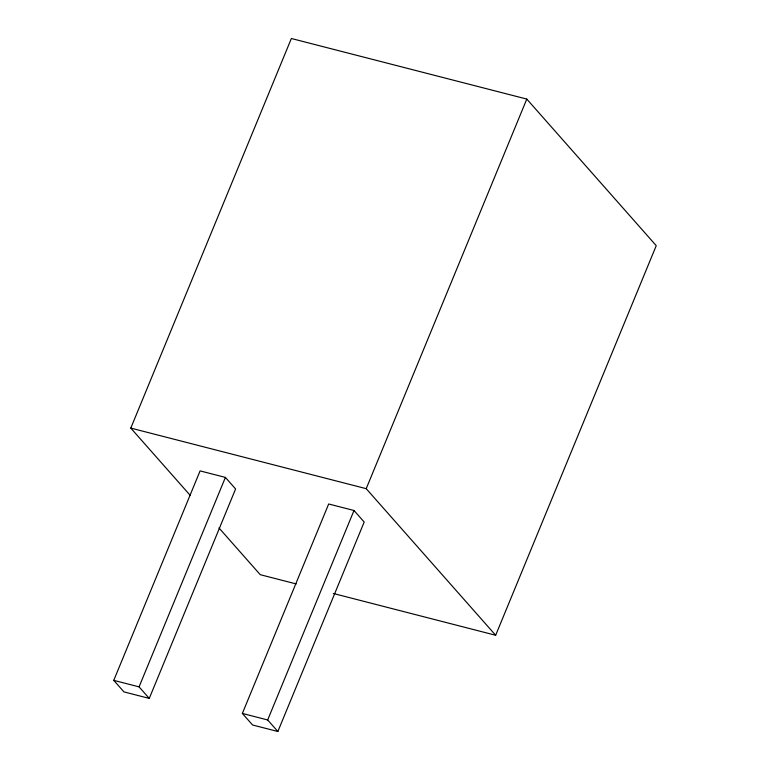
<?xml version="1.0" encoding="UTF-8"?>
<svg xmlns="http://www.w3.org/2000/svg" width="770" height="770" viewBox="0 0 770 770"><rect width="100%" height="100%" fill="white"/><g stroke="black" fill="none" stroke-linecap="round" stroke-linejoin="round"><path stroke-width="1.16" d="M190.354 495.534L130.794 428.091L291.368 38.5L526.796 99.08L656.242 245.669L495.668 635.26L333.304 593.478M113.758 680.353L200.094 470.894L225.408 477.41L235.601 488.95L149.265 698.409L123.951 691.893L113.758 680.353L139.072 686.869L149.265 698.409M139.072 686.869L225.408 477.41M242.358 713.443L328.684 503.984L353.998 510.5L364.191 522.041L277.864 731.5L252.55 724.984L242.358 713.443L267.671 719.96L277.864 731.5M267.671 719.96L353.998 510.5M495.668 635.26L366.212 488.671L526.796 99.08M130.794 428.091L366.212 488.671M296.19 583.929L260.241 574.68L218.95 527.912"/></g></svg>
